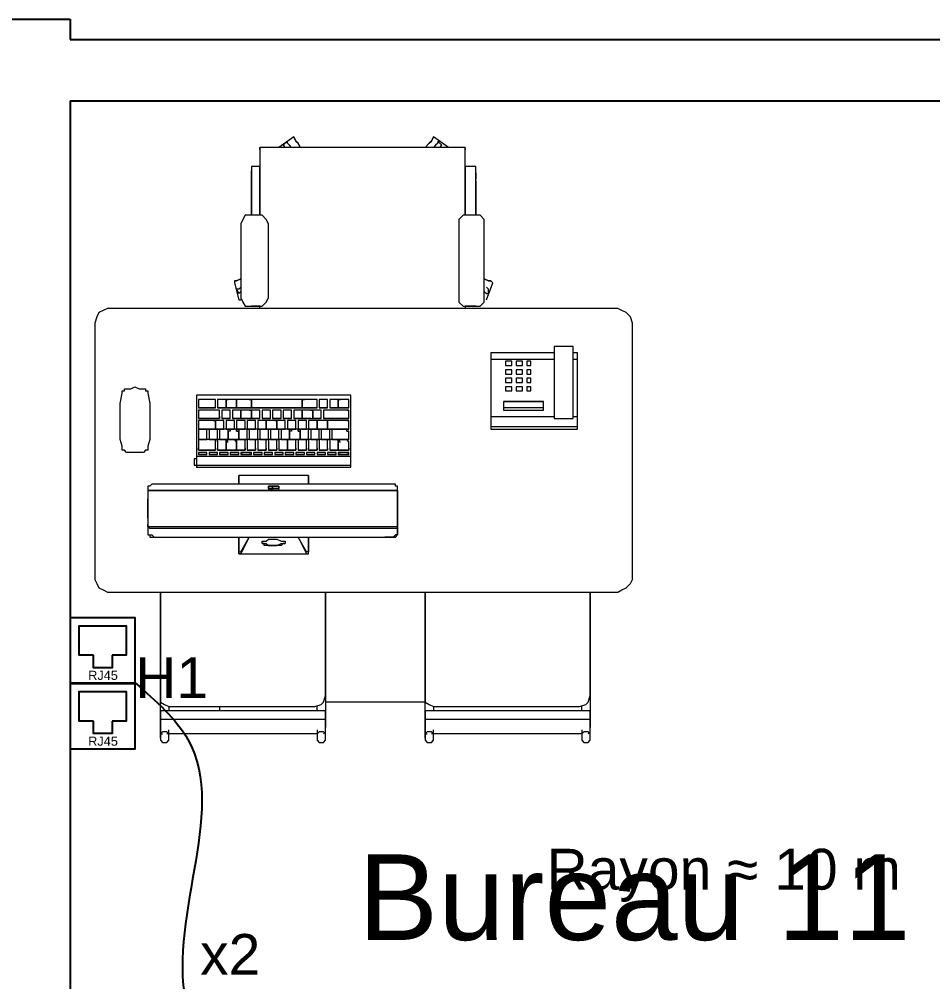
# Model space of a CAD drawing. Header units: metres. Extents: x 131 to 1703, y 190 to 2058.
# Drawn here: x 1494.38 to 1496.619, y 2002.184 to 2004.543 of the extents above; entities that cross this region are included whole.
import ezdxf

# ---------------------------------------------------------------- set-up
doc = ezdxf.new("R2010")
doc.units = ezdxf.units.M
for name, color, linetype in [('Cables RJ45', 7, 'Continuous'), ('Mobilier', 7, 'Continuous'), ('Murs', 7, 'Continuous'), ('Noms Locaux', 7, 'Continuous'), ("Point D'access Wi-FI", 7, 'Continuous'), ('Prise RJ45', 7, 'Continuous')]:
    doc.layers.add(name, color=color, linetype=linetype)
doc.styles.get("Standard").update_dxf_attribs({"font": 'arial.ttf'})

# ---------------------------------------------------------------- blocks, each defined once
blk = doc.blocks.new('Table avec ordinateur et telephone')
at = {"layer": 'Mobilier', "lineweight": 9}
for points in [[(1460.15231, 1998.02867), (1460.15064, 1998.02867), (1460.14897, 1998.02701), (1460.14897, 1998.02534), (1460.14897, 1998.02367), (1460.14897, 1998.02201), (1460.15064, 1998.02034), (1460.15231, 1998.02034), (1460.15397, 1998.02034), (1460.15564, 1998.02201), (1460.15564, 1998.02367), (1460.15564, 1998.02534), (1460.15564, 1998.02701), (1460.15397, 1998.02867)], [(1460.27563, 1998.02867), (1460.27397, 1998.02867), (1460.2723, 1998.02701), (1460.2723, 1998.02534), (1460.2723, 1998.02367), (1460.2723, 1998.02201), (1460.27397, 1998.02034), (1460.27563, 1998.02034), (1460.2773, 1998.02034), (1460.27897, 1998.02201), (1460.27897, 1998.02367), (1460.27897, 1998.02534), (1460.27897, 1998.02701), (1460.2773, 1998.02867)], [(1460.36063, 1998.02867), (1460.35896, 1998.02867), (1460.3573, 1998.02701), (1460.3573, 1998.02534), (1460.3573, 1998.02367), (1460.3573, 1998.02201), (1460.35896, 1998.02034), (1460.36063, 1998.02034), (1460.3623, 1998.02034), (1460.36396, 1998.02201), (1460.36396, 1998.02367), (1460.36396, 1998.02534), (1460.36396, 1998.02701), (1460.3623, 1998.02867)], [(1460.48396, 1998.02867), (1460.48229, 1998.02867), (1460.48063, 1998.02701), (1460.48063, 1998.02534), (1460.48063, 1998.02367), (1460.48063, 1998.02201), (1460.48229, 1998.02034), (1460.48396, 1998.02034), (1460.48562, 1998.02034), (1460.48729, 1998.02201), (1460.48729, 1998.02367), (1460.48729, 1998.02534), (1460.48729, 1998.02701), (1460.48562, 1998.02867)], [(1460.2723, 1998.01034), (1460.1573, 1998.01034), (1460.15231, 1998.01034), (1460.15064, 1998.01034), (1460.14897, 1998.01034), (1460.14897, 1998.00368), (1460.15064, 1998.00368), (1460.15231, 1998.00368), (1460.1573, 1998.00368), (1460.2723, 1998.00368), (1460.27563, 1998.00368), (1460.27897, 1998.00368), (1460.27897, 1998.01034), (1460.27563, 1998.01034)], [(1460.48063, 1998.01034), (1460.36563, 1998.01034), (1460.36063, 1998.01034), (1460.35896, 1998.01034), (1460.3573, 1998.01034), (1460.3573, 1998.00368), (1460.35896, 1998.00368), (1460.36063, 1998.00368), (1460.36563, 1998.00368), (1460.48063, 1998.00368), (1460.48396, 1998.00368), (1460.48729, 1998.00368), (1460.48729, 1998.01034), (1460.48396, 1998.01034)], [(1460.52396, 1997.91035), (1460.13064, 1997.91035), (1460.12731, 1997.91035), (1460.12397, 1997.90868), (1460.12064, 1997.90701), (1460.11731, 1997.90368), (1460.11564, 1997.90035), (1460.11564, 1997.89535), (1460.11564, 1997.70202), (1460.11564, 1997.69869), (1460.11731, 1997.69369), (1460.12064, 1997.69035), (1460.12397, 1997.68869), (1460.12731, 1997.68702), (1460.13064, 1997.68702), (1460.52396, 1997.68702), (1460.52896, 1997.68702), (1460.53229, 1997.68869), (1460.53562, 1997.69035), (1460.53729, 1997.69369), (1460.53896, 1997.69869), (1460.53896, 1997.70202), (1460.53896, 1997.89535), (1460.53896, 1997.90035), (1460.53729, 1997.90368), (1460.53562, 1997.90701), (1460.53229, 1997.90868), (1460.52896, 1997.91035)], [(1460.42396, 1997.88035), (1460.42563, 1997.88035), (1460.42563, 1997.87868), (1460.42563, 1997.87701), (1460.42563, 1997.87535), (1460.42563, 1997.87368), (1460.42563, 1997.87201), (1460.42563, 1997.86701), (1460.42563, 1997.87201), (1460.42563, 1997.87368), (1460.42563, 1997.87535), (1460.42563, 1997.87701), (1460.42563, 1997.87868), (1460.42396, 1997.87868), (1460.41729, 1997.86701)], [(1460.40729, 1997.87201), (1460.40729, 1997.87035), (1460.40563, 1997.87035), (1460.40396, 1997.87035), (1460.40229, 1997.86868), (1460.39896, 1997.86868), (1460.3973, 1997.86868), (1460.39563, 1997.86868), (1460.3923, 1997.87035), (1460.39063, 1997.87035), (1460.38896, 1997.87035), (1460.38896, 1997.87201), (1460.39063, 1997.87201), (1460.3923, 1997.87368), (1460.39563, 1997.87368), (1460.3973, 1997.87368), (1460.39896, 1997.87368), (1460.40229, 1997.87368), (1460.40396, 1997.87368), (1460.40563, 1997.87368), (1460.40563, 1997.87201)], [(1460.30063, 1997.85701), (1460.30063, 1997.83035), (1460.49729, 1997.83035), (1460.49729, 1997.85701), (1460.49729, 1997.85868), (1460.49562, 1997.85868), (1460.49396, 1997.85868), (1460.49229, 1997.85868), (1460.49062, 1997.85868), (1460.30563, 1997.85868), (1460.30397, 1997.85868), (1460.3023, 1997.85868), (1460.30063, 1997.85868)], [(1460.30063, 1997.82702), (1460.3023, 1997.82702), (1460.3023, 1997.82535), (1460.30397, 1997.82535), (1460.30563, 1997.82535), (1460.49062, 1997.82535), (1460.49229, 1997.82535), (1460.49396, 1997.82535), (1460.49562, 1997.82702), (1460.49729, 1997.82702), (1460.49729, 1997.83035), (1460.30063, 1997.83035)], [(1460.39896, 1997.82868), (1460.39896, 1997.83035), (1460.40063, 1997.83035), (1460.40063, 1997.82868)], [(1460.40063, 1997.83035), (1460.39896, 1997.83035), (1460.39896, 1997.82868), (1460.40063, 1997.82868)], [(1460.39396, 1997.82868), (1460.39563, 1997.82868), (1460.3973, 1997.82868), (1460.39896, 1997.82868), (1460.40063, 1997.82868), (1460.40229, 1997.82868), (1460.40229, 1997.82702), (1460.40063, 1997.82702), (1460.39896, 1997.82702), (1460.3973, 1997.82702), (1460.39563, 1997.82702), (1460.39396, 1997.82702)], [(1460.3973, 1997.82702), (1460.39896, 1997.82702), (1460.40063, 1997.82702), (1460.40229, 1997.82702), (1460.40229, 1997.82868), (1460.40063, 1997.82868), (1460.39896, 1997.82868), (1460.3973, 1997.82868), (1460.39563, 1997.82868), (1460.39396, 1997.82868), (1460.39396, 1997.82702), (1460.39563, 1997.82702)], [(1460.39896, 1997.82702), (1460.39896, 1997.82868)], [(1460.45896, 1997.75535), (1460.45896, 1997.80702), (1460.45896, 1997.80868), (1460.45896, 1997.81035), (1460.45896, 1997.81202), (1460.3373, 1997.81202), (1460.3373, 1997.81035), (1460.3373, 1997.80868), (1460.3373, 1997.80702), (1460.3373, 1997.75535)], [(1460.33896, 1997.80035), (1460.34063, 1997.80035), (1460.34563, 1997.80035), (1460.3473, 1997.80035), (1460.3473, 1997.80202), (1460.34563, 1997.80202), (1460.34063, 1997.80202), (1460.33896, 1997.80202)], [(1460.34896, 1997.80035), (1460.35563, 1997.80035), (1460.35563, 1997.80202), (1460.35396, 1997.80202), (1460.34896, 1997.80202)], [(1460.3573, 1997.80035), (1460.36396, 1997.80035), (1460.36396, 1997.80202), (1460.3573, 1997.80202)], [(1460.36563, 1997.80035), (1460.3723, 1997.80035), (1460.3723, 1997.80202), (1460.36563, 1997.80202)], [(1460.37396, 1997.80035), (1460.38063, 1997.80035), (1460.38063, 1997.80202), (1460.37396, 1997.80202)], [(1460.3823, 1997.80035), (1460.38896, 1997.80035), (1460.38896, 1997.80202), (1460.3823, 1997.80202)], [(1460.39063, 1997.80035), (1460.3973, 1997.80035), (1460.3973, 1997.80202), (1460.39063, 1997.80202)], [(1460.39896, 1997.80035), (1460.40563, 1997.80035), (1460.40563, 1997.80202), (1460.39896, 1997.80202)], [(1460.40729, 1997.80035), (1460.41396, 1997.80035), (1460.41396, 1997.80202), (1460.40729, 1997.80202)], [(1460.41563, 1997.80035), (1460.41729, 1997.80035), (1460.42229, 1997.80035), (1460.42396, 1997.80035), (1460.42396, 1997.80202), (1460.42229, 1997.80202), (1460.41729, 1997.80202), (1460.41563, 1997.80202)], [(1460.42563, 1997.80035), (1460.43229, 1997.80035), (1460.43229, 1997.80202), (1460.43063, 1997.80202), (1460.42563, 1997.80202)], [(1460.43396, 1997.80035), (1460.44063, 1997.80035), (1460.44063, 1997.80202), (1460.43396, 1997.80202)], [(1460.44229, 1997.80035), (1460.44896, 1997.80035), (1460.44896, 1997.80202), (1460.44229, 1997.80202)], [(1460.45063, 1997.80035), (1460.45729, 1997.80035), (1460.45729, 1997.80202), (1460.45063, 1997.80202)], [(1460.50229, 1997.80035), (1460.50396, 1997.80035), (1460.50562, 1997.80035), (1460.50729, 1997.80035), (1460.50896, 1997.80035), (1460.51062, 1997.80035), (1460.51229, 1997.80035), (1460.51396, 1997.80035), (1460.51562, 1997.79868), (1460.51729, 1997.79868), (1460.51729, 1997.79702), (1460.51729, 1997.79535), (1460.51896, 1997.79035), (1460.51896, 1997.78535), (1460.51896, 1997.77868), (1460.51896, 1997.77035), (1460.51896, 1997.76202), (1460.51729, 1997.75369), (1460.51729, 1997.75202), (1460.51562, 1997.75202), (1460.51562, 1997.75035), (1460.51396, 1997.75035), (1460.51062, 1997.75035), (1460.50729, 1997.74869), (1460.50396, 1997.75035), (1460.50062, 1997.75035), (1460.49896, 1997.75035), (1460.49896, 1997.75202), (1460.49729, 1997.75202), (1460.49729, 1997.75369), (1460.49562, 1997.76202), (1460.49562, 1997.77035), (1460.49562, 1997.77868), (1460.49562, 1997.78535), (1460.49562, 1997.79035), (1460.49729, 1997.79535), (1460.49729, 1997.79702), (1460.49729, 1997.79868), (1460.49896, 1997.79868), (1460.50062, 1997.80035)], [(1460.33896, 1997.79202), (1460.34063, 1997.79035), (1460.34563, 1997.79035), (1460.3473, 1997.79202), (1460.3473, 1997.79702), (1460.3473, 1997.79868), (1460.34563, 1997.79868), (1460.34063, 1997.79868), (1460.33896, 1997.79868), (1460.33896, 1997.79702)], [(1460.3473, 1997.79202), (1460.3473, 1997.79035), (1460.35396, 1997.79035), (1460.35396, 1997.79202), (1460.35396, 1997.79702), (1460.35396, 1997.79868), (1460.3473, 1997.79868), (1460.3473, 1997.79702)], [(1460.35563, 1997.79202), (1460.35563, 1997.79035), (1460.3623, 1997.79035), (1460.3623, 1997.79202), (1460.3623, 1997.79702), (1460.3623, 1997.79868), (1460.35563, 1997.79868), (1460.35563, 1997.79702)], [(1460.36396, 1997.79202), (1460.36396, 1997.79035), (1460.37063, 1997.79035), (1460.37063, 1997.79202), (1460.37063, 1997.79702), (1460.37063, 1997.79868), (1460.36396, 1997.79868), (1460.36396, 1997.79702)], [(1460.3723, 1997.79202), (1460.3723, 1997.79035), (1460.37896, 1997.79035), (1460.37896, 1997.79202), (1460.37896, 1997.79702), (1460.37896, 1997.79868), (1460.3723, 1997.79868), (1460.3723, 1997.79702)], [(1460.38063, 1997.79202), (1460.38063, 1997.79035), (1460.38563, 1997.79035), (1460.3873, 1997.79035), (1460.3873, 1997.79202), (1460.3873, 1997.79702), (1460.3873, 1997.79868), (1460.38563, 1997.79868), (1460.38063, 1997.79868), (1460.38063, 1997.79702)], [(1460.3873, 1997.79202), (1460.3873, 1997.79035), (1460.38896, 1997.79035), (1460.39396, 1997.79035), (1460.39396, 1997.79202), (1460.39396, 1997.79702), (1460.39396, 1997.79868), (1460.38896, 1997.79868), (1460.3873, 1997.79868), (1460.3873, 1997.79702)], [(1460.39563, 1997.79202), (1460.39563, 1997.79035), (1460.40229, 1997.79035), (1460.40229, 1997.79202), (1460.40229, 1997.79702), (1460.40229, 1997.79868), (1460.39563, 1997.79868), (1460.39563, 1997.79702)], [(1460.40396, 1997.79202), (1460.40396, 1997.79035), (1460.41063, 1997.79035), (1460.41063, 1997.79202), (1460.41063, 1997.79702), (1460.41063, 1997.79868), (1460.40396, 1997.79868), (1460.40396, 1997.79702)], [(1460.41229, 1997.79202), (1460.41229, 1997.79035), (1460.41896, 1997.79035), (1460.41896, 1997.79202), (1460.41896, 1997.79702), (1460.41896, 1997.79868), (1460.41229, 1997.79868), (1460.41229, 1997.79702)], [(1460.42063, 1997.79202), (1460.42063, 1997.79035), (1460.42729, 1997.79035), (1460.42729, 1997.79202), (1460.42729, 1997.79702), (1460.42729, 1997.79868), (1460.42063, 1997.79868), (1460.42063, 1997.79702)], [(1460.42729, 1997.79202), (1460.42896, 1997.79035), (1460.43396, 1997.79035), (1460.43563, 1997.79202), (1460.43563, 1997.79702), (1460.43563, 1997.79868), (1460.43396, 1997.79868), (1460.42896, 1997.79868), (1460.42729, 1997.79868), (1460.42729, 1997.79702)], [(1460.43563, 1997.79202), (1460.43563, 1997.79035), (1460.44229, 1997.79035), (1460.44229, 1997.79202), (1460.44229, 1997.79702), (1460.44229, 1997.79868), (1460.43563, 1997.79868), (1460.43563, 1997.79702)], [(1460.44396, 1997.79202), (1460.44396, 1997.79035), (1460.45729, 1997.79035), (1460.45729, 1997.79202), (1460.45729, 1997.79702), (1460.45729, 1997.79868), (1460.44396, 1997.79868), (1460.44396, 1997.79702)], [(1460.3523, 1997.78368), (1460.3523, 1997.78868), (1460.3523, 1997.79035), (1460.34063, 1997.79035), (1460.33896, 1997.79035), (1460.33896, 1997.78868), (1460.33896, 1997.78368), (1460.34063, 1997.78368), (1460.34063, 1997.78202), (1460.3523, 1997.78202)], [(1460.36063, 1997.78368), (1460.36063, 1997.78868), (1460.36063, 1997.79035), (1460.35396, 1997.79035), (1460.35396, 1997.78868), (1460.35396, 1997.78368), (1460.35396, 1997.78202), (1460.36063, 1997.78202)], [(1460.36896, 1997.78368), (1460.36896, 1997.78868), (1460.36896, 1997.79035), (1460.3623, 1997.79035), (1460.3623, 1997.78868), (1460.3623, 1997.78368), (1460.3623, 1997.78202), (1460.36896, 1997.78202)], [(1460.3773, 1997.78368), (1460.3773, 1997.78868), (1460.3773, 1997.79035), (1460.37063, 1997.79035), (1460.37063, 1997.78868), (1460.37063, 1997.78368), (1460.37063, 1997.78202), (1460.3773, 1997.78202)], [(1460.38563, 1997.78368), (1460.38563, 1997.78868), (1460.38563, 1997.79035), (1460.38396, 1997.79035), (1460.37896, 1997.79035), (1460.3773, 1997.79035), (1460.3773, 1997.78868), (1460.3773, 1997.78368), (1460.37896, 1997.78368), (1460.37896, 1997.78202), (1460.38396, 1997.78202), (1460.38396, 1997.78368)], [(1460.3923, 1997.78368), (1460.3923, 1997.78868), (1460.3923, 1997.79035), (1460.3873, 1997.79035), (1460.38563, 1997.79035), (1460.38563, 1997.78868), (1460.38563, 1997.78368), (1460.38563, 1997.78202), (1460.3923, 1997.78202)], [(1460.40063, 1997.78368), (1460.40063, 1997.78868), (1460.40063, 1997.79035), (1460.39396, 1997.79035), (1460.39396, 1997.78868), (1460.39396, 1997.78368), (1460.39396, 1997.78202), (1460.40063, 1997.78202)], [(1460.40896, 1997.78368), (1460.40896, 1997.78868), (1460.40896, 1997.79035), (1460.40229, 1997.79035), (1460.40229, 1997.78868), (1460.40229, 1997.78368), (1460.40229, 1997.78202), (1460.40896, 1997.78202)], [(1460.41729, 1997.78368), (1460.41729, 1997.78868), (1460.41729, 1997.79035), (1460.41063, 1997.79035), (1460.41063, 1997.78868), (1460.41063, 1997.78368), (1460.41063, 1997.78202), (1460.41729, 1997.78202)], [(1460.42563, 1997.78368), (1460.42563, 1997.78868), (1460.42563, 1997.79035), (1460.41896, 1997.79035), (1460.41896, 1997.78868), (1460.41896, 1997.78368), (1460.41896, 1997.78202), (1460.42563, 1997.78202)], [(1460.43396, 1997.78368), (1460.43396, 1997.78868), (1460.43396, 1997.79035), (1460.43229, 1997.79035), (1460.42729, 1997.79035), (1460.42563, 1997.79035), (1460.42563, 1997.78868), (1460.42563, 1997.78368), (1460.42729, 1997.78368), (1460.42729, 1997.78202), (1460.43229, 1997.78202), (1460.43229, 1997.78368)], [(1460.44063, 1997.78368), (1460.44063, 1997.78868), (1460.44063, 1997.79035), (1460.43396, 1997.79035), (1460.43396, 1997.78868), (1460.43396, 1997.78368), (1460.43396, 1997.78202), (1460.44063, 1997.78202)], [(1460.44896, 1997.78368), (1460.44896, 1997.78868), (1460.44896, 1997.79035), (1460.44229, 1997.79035), (1460.44229, 1997.78868), (1460.44229, 1997.78368), (1460.44229, 1997.78202), (1460.44896, 1997.78202)], [(1460.45729, 1997.78368), (1460.45729, 1997.78868), (1460.45729, 1997.79035), (1460.45063, 1997.79035), (1460.45063, 1997.78868), (1460.45063, 1997.78368), (1460.45063, 1997.78202), (1460.45729, 1997.78202)], [(1460.1773, 1997.72202), (1460.2273, 1997.72202), (1460.2273, 1997.78202), (1460.15897, 1997.78202), (1460.15897, 1997.72202), (1460.1623, 1997.72202), (1460.1623, 1997.71702), (1460.1773, 1997.71702)], [(1460.35563, 1997.77535), (1460.35563, 1997.78202), (1460.34063, 1997.78202), (1460.33896, 1997.78202), (1460.33896, 1997.77535), (1460.34063, 1997.77535)], [(1460.36396, 1997.77535), (1460.36396, 1997.78202), (1460.3623, 1997.78202), (1460.3573, 1997.78202), (1460.35563, 1997.78202), (1460.35563, 1997.78035), (1460.35563, 1997.77535), (1460.3573, 1997.77535), (1460.3623, 1997.77535)], [(1460.37063, 1997.77535), (1460.37063, 1997.78202), (1460.36396, 1997.78202), (1460.36396, 1997.78035), (1460.36396, 1997.77535)], [(1460.37896, 1997.77535), (1460.37896, 1997.78202), (1460.3723, 1997.78202), (1460.3723, 1997.78035), (1460.3723, 1997.77535)], [(1460.3873, 1997.77535), (1460.3873, 1997.78202), (1460.38063, 1997.78202), (1460.38063, 1997.78035), (1460.38063, 1997.77535)], [(1460.39563, 1997.77535), (1460.39563, 1997.78202), (1460.38896, 1997.78202), (1460.38896, 1997.78035), (1460.38896, 1997.77535)], [(1460.40396, 1997.77535), (1460.40396, 1997.78202), (1460.40229, 1997.78202), (1460.3973, 1997.78202), (1460.39563, 1997.78202), (1460.39563, 1997.78035), (1460.39563, 1997.77535), (1460.3973, 1997.77535), (1460.40229, 1997.77535)], [(1460.41063, 1997.77535), (1460.41063, 1997.78202), (1460.40563, 1997.78202), (1460.40396, 1997.78202), (1460.40396, 1997.78035), (1460.40396, 1997.77535)], [(1460.41896, 1997.77535), (1460.41896, 1997.78202), (1460.41229, 1997.78202), (1460.41229, 1997.78035), (1460.41229, 1997.77535)], [(1460.42729, 1997.77535), (1460.42729, 1997.78202), (1460.42063, 1997.78202), (1460.42063, 1997.78035), (1460.42063, 1997.77535)], [(1460.43563, 1997.77535), (1460.43563, 1997.78202), (1460.42896, 1997.78202), (1460.42896, 1997.78035), (1460.42896, 1997.77535)], [(1460.44396, 1997.77535), (1460.44396, 1997.78202), (1460.43729, 1997.78202), (1460.43729, 1997.78035), (1460.43729, 1997.77535)], [(1460.45729, 1997.77535), (1460.45729, 1997.78202), (1460.44563, 1997.78202), (1460.44396, 1997.78202), (1460.44396, 1997.78035), (1460.44396, 1997.77535), (1460.44563, 1997.77535)], [(1460.35896, 1997.76702), (1460.35896, 1997.77368), (1460.34063, 1997.77368), (1460.33896, 1997.77368), (1460.33896, 1997.76702), (1460.34063, 1997.76702)], [(1460.3673, 1997.76702), (1460.3673, 1997.77368), (1460.36063, 1997.77368), (1460.36063, 1997.77202), (1460.36063, 1997.76702)], [(1460.37563, 1997.76702), (1460.37563, 1997.77368), (1460.37396, 1997.77368), (1460.36896, 1997.77368), (1460.3673, 1997.77368), (1460.3673, 1997.77202), (1460.3673, 1997.76702), (1460.36896, 1997.76702), (1460.37396, 1997.76702)], [(1460.3823, 1997.76702), (1460.3823, 1997.77368), (1460.3773, 1997.77368), (1460.37563, 1997.77368), (1460.37563, 1997.77202), (1460.37563, 1997.76702)], [(1460.39063, 1997.76702), (1460.39063, 1997.77368), (1460.38396, 1997.77368), (1460.38396, 1997.77202), (1460.38396, 1997.76702)], [(1460.39896, 1997.76702), (1460.39896, 1997.77368), (1460.3923, 1997.77368), (1460.3923, 1997.77202), (1460.3923, 1997.76702)], [(1460.40729, 1997.76702), (1460.40729, 1997.77368), (1460.40063, 1997.77368), (1460.40063, 1997.77202), (1460.40063, 1997.76702)], [(1460.41563, 1997.76702), (1460.41563, 1997.77368), (1460.40896, 1997.77368), (1460.40896, 1997.77202), (1460.40896, 1997.76702)], [(1460.42396, 1997.76702), (1460.42396, 1997.77368), (1460.42229, 1997.77368), (1460.41729, 1997.77368), (1460.41563, 1997.77368), (1460.41563, 1997.77202), (1460.41563, 1997.76702), (1460.41729, 1997.76702), (1460.42229, 1997.76702)], [(1460.43063, 1997.76702), (1460.43063, 1997.77368), (1460.42396, 1997.77368), (1460.42396, 1997.77202), (1460.42396, 1997.76702)], [(1460.43896, 1997.76702), (1460.43896, 1997.77368), (1460.43229, 1997.77368), (1460.43229, 1997.77202), (1460.43229, 1997.76702)], [(1460.45729, 1997.76702), (1460.45729, 1997.77368), (1460.44063, 1997.77368), (1460.44063, 1997.77202), (1460.44063, 1997.76702)], [(1460.2173, 1997.76702), (1460.18564, 1997.76702), (1460.18564, 1997.76035), (1460.2173, 1997.76035)], [(1460.33896, 1997.75869), (1460.34063, 1997.75869), (1460.34563, 1997.75869), (1460.3473, 1997.75869), (1460.3473, 1997.76369), (1460.3473, 1997.76535), (1460.34563, 1997.76535), (1460.34063, 1997.76535), (1460.33896, 1997.76535), (1460.33896, 1997.76369)], [(1460.3473, 1997.75869), (1460.35396, 1997.75869), (1460.35396, 1997.76369), (1460.35396, 1997.76535), (1460.3473, 1997.76535), (1460.3473, 1997.76369)], [(1460.35563, 1997.75869), (1460.3623, 1997.75869), (1460.3623, 1997.76369), (1460.3623, 1997.76535), (1460.35563, 1997.76535), (1460.35563, 1997.76369)], [(1460.36396, 1997.75869), (1460.37396, 1997.75869), (1460.37563, 1997.75869), (1460.37563, 1997.76369), (1460.37563, 1997.76535), (1460.37396, 1997.76535), (1460.36396, 1997.76535), (1460.36396, 1997.76369)], [(1460.37563, 1997.75869), (1460.41563, 1997.75869), (1460.41563, 1997.76369), (1460.41563, 1997.76535), (1460.37563, 1997.76535), (1460.37563, 1997.76369)], [(1460.41563, 1997.75869), (1460.41729, 1997.75869), (1460.42729, 1997.75869), (1460.42729, 1997.76369), (1460.42729, 1997.76535), (1460.41729, 1997.76535), (1460.41563, 1997.76535), (1460.41563, 1997.76369)], [(1460.42729, 1997.75869), (1460.42896, 1997.75869), (1460.43396, 1997.75869), (1460.43563, 1997.75869), (1460.43563, 1997.76369), (1460.43563, 1997.76535), (1460.43396, 1997.76535), (1460.42896, 1997.76535), (1460.42729, 1997.76535), (1460.42729, 1997.76369)], [(1460.43563, 1997.75869), (1460.44229, 1997.75869), (1460.44229, 1997.76369), (1460.44229, 1997.76535), (1460.43563, 1997.76535), (1460.43563, 1997.76369)], [(1460.44396, 1997.75869), (1460.45729, 1997.75869), (1460.45729, 1997.76369), (1460.45729, 1997.76535), (1460.44396, 1997.76535), (1460.44396, 1997.76369)], [(1460.19897, 1997.75202), (1460.19564, 1997.75202), (1460.19564, 1997.74869), (1460.19897, 1997.74869)], [(1460.2073, 1997.75202), (1460.2023, 1997.75202), (1460.2023, 1997.74869), (1460.2073, 1997.74869)], [(1460.21564, 1997.75202), (1460.21064, 1997.75202), (1460.21064, 1997.74869), (1460.21564, 1997.74869)], [(1460.19897, 1997.74535), (1460.19564, 1997.74535), (1460.19564, 1997.74202), (1460.19897, 1997.74202)], [(1460.19897, 1997.73869), (1460.19564, 1997.73869), (1460.19564, 1997.73535), (1460.19897, 1997.73535)], [(1460.2073, 1997.74535), (1460.2023, 1997.74535), (1460.2023, 1997.74202), (1460.2073, 1997.74202)], [(1460.2073, 1997.73869), (1460.2023, 1997.73869), (1460.2023, 1997.73535), (1460.2073, 1997.73535)], [(1460.21564, 1997.74535), (1460.21064, 1997.74535), (1460.21064, 1997.74202), (1460.21564, 1997.74202)], [(1460.21564, 1997.73869), (1460.21064, 1997.73869), (1460.21064, 1997.73535), (1460.21564, 1997.73535)], [(1460.19897, 1997.73202), (1460.19564, 1997.73202), (1460.19564, 1997.72869), (1460.19897, 1997.72869)], [(1460.2073, 1997.73202), (1460.2023, 1997.73202), (1460.2023, 1997.72869), (1460.2073, 1997.72869)], [(1460.21564, 1997.73202), (1460.21064, 1997.73202), (1460.21064, 1997.72869), (1460.21564, 1997.72869)], [(1460.24563, 1997.61369), (1460.24897, 1997.61369), (1460.2523, 1997.61702), (1460.2523, 1997.62036), (1460.2523, 1997.67869), (1460.2523, 1997.68202), (1460.24897, 1997.68536), (1460.24563, 1997.68536), (1460.23897, 1997.68536), (1460.23564, 1997.68536), (1460.2323, 1997.68202), (1460.2323, 1997.67869), (1460.2323, 1997.62036), (1460.2323, 1997.61702), (1460.23564, 1997.61369), (1460.23897, 1997.61369)], [(1460.41563, 1997.61369), (1460.42063, 1997.61369), (1460.42229, 1997.61702), (1460.42396, 1997.62036), (1460.42396, 1997.67869), (1460.42229, 1997.68202), (1460.42063, 1997.68536), (1460.41563, 1997.68536), (1460.41063, 1997.68536), (1460.40729, 1997.68536), (1460.40396, 1997.68202), (1460.40229, 1997.67869), (1460.40229, 1997.62036), (1460.40396, 1997.61702), (1460.40729, 1997.61369), (1460.41063, 1997.61369)], [(1460.27897, 1997.56036), (1460.27563, 1997.55703), (1460.27397, 1997.55536), (1460.2723, 1997.55203), (1460.27397, 1997.55536), (1460.27563, 1997.55703)], [(1460.3773, 1997.56036), (1460.37896, 1997.55703), (1460.38063, 1997.55536), (1460.3823, 1997.55203), (1460.38063, 1997.55536), (1460.37896, 1997.55703)]]:
    blk.add_lwpolyline(points, close=True, dxfattribs=at)
for points in [[(1460.27897, 1998.02534), (1460.27897, 1998.01534), (1460.27897, 1998.01368), (1460.27897, 1998.00868), (1460.27897, 1998.00034), (1460.27897, 1997.91035), (1460.27897, 1997.99201), (1460.27897, 1997.99701), (1460.27563, 1997.99868), (1460.2723, 1998.00034), (1460.1573, 1998.00034), (1460.15231, 1997.99868), (1460.15064, 1997.99701), (1460.14897, 1997.99201), (1460.14897, 1997.91035), (1460.14897, 1998.00034), (1460.14897, 1998.00701), (1460.14897, 1998.01368), (1460.14897, 1998.01534)], [(1460.14897, 1998.02534), (1460.14897, 1998.01534), (1460.14897, 1998.01701)], [(1460.15064, 1998.02201), (1460.14897, 1998.02034), (1460.14897, 1998.01034)], [(1460.15564, 1998.01867), (1460.15564, 1998.02534)], [(1460.15564, 1998.02201), (1460.1573, 1998.02201), (1460.2723, 1998.02201), (1460.27397, 1998.02201)], [(1460.2723, 1998.02534), (1460.2723, 1998.01867)], [(1460.27897, 1998.01034), (1460.27897, 1998.02034), (1460.27897, 1998.02201), (1460.2773, 1998.02201)], [(1460.48729, 1998.02534), (1460.48729, 1998.01534), (1460.48729, 1998.01368), (1460.48729, 1998.00868), (1460.48729, 1998.00034), (1460.48729, 1997.91035), (1460.48729, 1997.99201), (1460.48729, 1997.99701), (1460.48396, 1997.99868), (1460.48063, 1998.00034), (1460.36563, 1998.00034), (1460.36063, 1997.99868), (1460.35896, 1997.99701), (1460.3573, 1997.99201), (1460.3573, 1997.91035), (1460.3573, 1998.00034), (1460.3573, 1998.00701), (1460.3573, 1998.01368), (1460.3573, 1998.01534)], [(1460.3573, 1998.02534), (1460.3573, 1998.01534), (1460.3573, 1998.01701)], [(1460.35896, 1998.02201), (1460.3573, 1998.02034), (1460.3573, 1998.01034)], [(1460.36396, 1998.01867), (1460.36396, 1998.02534)], [(1460.36396, 1998.02201), (1460.36563, 1998.02201), (1460.48063, 1998.02201), (1460.48229, 1998.02201)], [(1460.48063, 1998.02534), (1460.48063, 1998.01867)], [(1460.48729, 1998.01034), (1460.48729, 1998.02034), (1460.48729, 1998.02201), (1460.48562, 1998.02201)], [(1460.27897, 1998.01534), (1460.27897, 1998.01534)], [(1460.48729, 1998.01534), (1460.48729, 1998.01534)], [(1460.15564, 1998.00368), (1460.15564, 1998.00034)], [(1460.2723, 1998.00034), (1460.2723, 1998.00368)], [(1460.36396, 1998.00368), (1460.36396, 1998.00034)], [(1460.48063, 1998.00034), (1460.48063, 1998.00368)], [(1460.42563, 1997.88035), (1460.3723, 1997.88035), (1460.37063, 1997.88035), (1460.37063, 1997.87868), (1460.37063, 1997.87701), (1460.37063, 1997.87535), (1460.37063, 1997.87368), (1460.37063, 1997.87201), (1460.37063, 1997.86701), (1460.37063, 1997.87201), (1460.37063, 1997.87368), (1460.37063, 1997.87535), (1460.37063, 1997.87701), (1460.37063, 1997.87868), (1460.3723, 1997.87868), (1460.37896, 1997.86701), (1460.3723, 1997.88035)], [(1460.40729, 1997.87201), (1460.40563, 1997.87201), (1460.40396, 1997.87201), (1460.40229, 1997.87368), (1460.39896, 1997.87368), (1460.3973, 1997.87368), (1460.39563, 1997.87368), (1460.3923, 1997.87201), (1460.39063, 1997.87201), (1460.38896, 1997.87201)], [(1460.30063, 1997.83535), (1460.30063, 1997.86535), (1460.3023, 1997.86535), (1460.30397, 1997.86701), (1460.30563, 1997.86701), (1460.30397, 1997.86701), (1460.3023, 1997.86535), (1460.30063, 1997.86535), (1460.30063, 1997.85868), (1460.30063, 1997.86035), (1460.3023, 1997.86035), (1460.30397, 1997.86035), (1460.30563, 1997.86035), (1460.49062, 1997.86035), (1460.49229, 1997.86035), (1460.49396, 1997.86035), (1460.49562, 1997.86035), (1460.49729, 1997.85868), (1460.49729, 1997.85701)], [(1460.49729, 1997.83535), (1460.49729, 1997.86535), (1460.49562, 1997.86535), (1460.49396, 1997.86535), (1460.49229, 1997.86701), (1460.49062, 1997.86701), (1460.30563, 1997.86701), (1460.30397, 1997.86701), (1460.3023, 1997.86701), (1460.30063, 1997.86535)], [(1460.30063, 1997.85868), (1460.30063, 1997.86035), (1460.3023, 1997.86035), (1460.30397, 1997.86035), (1460.30563, 1997.86035), (1460.49062, 1997.86035), (1460.49229, 1997.86035), (1460.49396, 1997.86035), (1460.49562, 1997.86035), (1460.49729, 1997.85868)], [(1460.3023, 1997.86701), (1460.30897, 1997.86701), (1460.31063, 1997.86701)], [(1460.49729, 1997.83035), (1460.49729, 1997.83202), (1460.49729, 1997.85868), (1460.49729, 1997.86535), (1460.49562, 1997.86535), (1460.49396, 1997.86535), (1460.49229, 1997.86701), (1460.49062, 1997.86701), (1460.30563, 1997.86701)], [(1460.49562, 1997.86701), (1460.48729, 1997.86701), (1460.30897, 1997.86701)], [(1460.49729, 1997.86535), (1460.49562, 1997.86535), (1460.49562, 1997.86701), (1460.49396, 1997.86701), (1460.49229, 1997.86701), (1460.49062, 1997.86701)], [(1460.30063, 1997.83035), (1460.30063, 1997.83202), (1460.30063, 1997.85868), (1460.30063, 1997.85701)], [(1460.49729, 1997.85202), (1460.49729, 1997.83868), (1460.49729, 1997.83702)], [(1460.39396, 1997.83035), (1460.39396, 1997.82868), (1460.39563, 1997.82868), (1460.3973, 1997.82868), (1460.39896, 1997.82868), (1460.40063, 1997.82868), (1460.39896, 1997.82868), (1460.3973, 1997.82868), (1460.39563, 1997.82868), (1460.39396, 1997.82868)], [(1460.40229, 1997.82868), (1460.40229, 1997.83035)], [(1460.37063, 1997.81868), (1460.37063, 1997.82535), (1460.37063, 1997.81868), (1460.42563, 1997.81868), (1460.42563, 1997.82535), (1460.42563, 1997.81868)], [(1460.37063, 1997.81868), (1460.37063, 1997.81868)], [(1460.42563, 1997.81868), (1460.42563, 1997.81868)], [(1460.45896, 1997.80535), (1460.46063, 1997.80535), (1460.46063, 1997.80702), (1460.46063, 1997.80868), (1460.46063, 1997.81035), (1460.3373, 1997.81035), (1460.3373, 1997.80868), (1460.3373, 1997.80702), (1460.3373, 1997.80535)], [(1460.3373, 1997.80368), (1460.45896, 1997.80368)], [(1460.33896, 1997.80202), (1460.34063, 1997.80202), (1460.34563, 1997.80202), (1460.3473, 1997.80202)], [(1460.34063, 1997.80035), (1460.33896, 1997.80035)], [(1460.34563, 1997.80202), (1460.34563, 1997.80202)], [(1460.3473, 1997.80035), (1460.34563, 1997.80035)], [(1460.3473, 1997.80202), (1460.3473, 1997.80202)], [(1460.34896, 1997.80202), (1460.35396, 1997.80202), (1460.35563, 1997.80202)], [(1460.34896, 1997.80035), (1460.34896, 1997.80035)], [(1460.35396, 1997.80202), (1460.35396, 1997.80202)], [(1460.35563, 1997.80202), (1460.35563, 1997.80202)], [(1460.35563, 1997.80035), (1460.35563, 1997.80035)], [(1460.3573, 1997.80202), (1460.36396, 1997.80202)], [(1460.3573, 1997.80035), (1460.3573, 1997.80035)], [(1460.36396, 1997.80202), (1460.36396, 1997.80202)], [(1460.36396, 1997.80035), (1460.36396, 1997.80035)], [(1460.36563, 1997.80202), (1460.3723, 1997.80202)], [(1460.36563, 1997.80035), (1460.36563, 1997.80035)], [(1460.3723, 1997.80202), (1460.3723, 1997.80202)], [(1460.3723, 1997.80035), (1460.3723, 1997.80035)], [(1460.37396, 1997.80202), (1460.38063, 1997.80202)], [(1460.37396, 1997.80035), (1460.37396, 1997.80035)], [(1460.38063, 1997.80202), (1460.38063, 1997.80202)], [(1460.38063, 1997.80035), (1460.38063, 1997.80035)], [(1460.3823, 1997.80202), (1460.38896, 1997.80202)], [(1460.3823, 1997.80035), (1460.3823, 1997.80035)], [(1460.38896, 1997.80202), (1460.38896, 1997.80202)], [(1460.38896, 1997.80035), (1460.38896, 1997.80035)], [(1460.39063, 1997.80202), (1460.3973, 1997.80202)], [(1460.39063, 1997.80035), (1460.39063, 1997.80035)], [(1460.3973, 1997.80202), (1460.3973, 1997.80202)], [(1460.3973, 1997.80035), (1460.3973, 1997.80035)], [(1460.39896, 1997.80202), (1460.40563, 1997.80202)], [(1460.39896, 1997.80035), (1460.39896, 1997.80035)], [(1460.40563, 1997.80202), (1460.40563, 1997.80202)], [(1460.40563, 1997.80035), (1460.40563, 1997.80035)], [(1460.40729, 1997.80202), (1460.41396, 1997.80202)], [(1460.40729, 1997.80035), (1460.40729, 1997.80035)], [(1460.41396, 1997.80202), (1460.41396, 1997.80202)], [(1460.41396, 1997.80035), (1460.41396, 1997.80035)], [(1460.41563, 1997.80202), (1460.41729, 1997.80202), (1460.42229, 1997.80202), (1460.42396, 1997.80202)], [(1460.41729, 1997.80035), (1460.41563, 1997.80035)], [(1460.42229, 1997.80202), (1460.42229, 1997.80202)], [(1460.42396, 1997.80035), (1460.42229, 1997.80035)], [(1460.42396, 1997.80202), (1460.42396, 1997.80202)], [(1460.42563, 1997.80202), (1460.43063, 1997.80202), (1460.43229, 1997.80202)], [(1460.42563, 1997.80035), (1460.42563, 1997.80035)], [(1460.43063, 1997.80202), (1460.43063, 1997.80202)], [(1460.43229, 1997.80202), (1460.43229, 1997.80202)], [(1460.43229, 1997.80035), (1460.43229, 1997.80035)], [(1460.43396, 1997.80202), (1460.44063, 1997.80202)], [(1460.43396, 1997.80035), (1460.43396, 1997.80035)], [(1460.44063, 1997.80202), (1460.44063, 1997.80202)], [(1460.44063, 1997.80035), (1460.44063, 1997.80035)], [(1460.44229, 1997.80202), (1460.44896, 1997.80202)], [(1460.44229, 1997.80035), (1460.44229, 1997.80035)], [(1460.44896, 1997.80202), (1460.44896, 1997.80202)], [(1460.44896, 1997.80035), (1460.44896, 1997.80035)], [(1460.45063, 1997.80202), (1460.45729, 1997.80202)], [(1460.45063, 1997.80035), (1460.45063, 1997.80035)], [(1460.45729, 1997.80202), (1460.45729, 1997.80202)], [(1460.45729, 1997.80035), (1460.45729, 1997.80035)], [(1460.33896, 1997.79702), (1460.33896, 1997.79868), (1460.34063, 1997.79868), (1460.34563, 1997.79868), (1460.3473, 1997.79868)], [(1460.34563, 1997.79868), (1460.34563, 1997.79868)], [(1460.3473, 1997.79202), (1460.34563, 1997.79202)], [(1460.3473, 1997.79702), (1460.3473, 1997.79868), (1460.35396, 1997.79868)], [(1460.35396, 1997.79868), (1460.35396, 1997.79868)], [(1460.35396, 1997.79202), (1460.35396, 1997.79202)], [(1460.35563, 1997.79702), (1460.35563, 1997.79868), (1460.3623, 1997.79868)], [(1460.3623, 1997.79868), (1460.3623, 1997.79868)], [(1460.3623, 1997.79202), (1460.3623, 1997.79202)], [(1460.36396, 1997.79702), (1460.36396, 1997.79868), (1460.37063, 1997.79868)], [(1460.37063, 1997.79868), (1460.37063, 1997.79868)], [(1460.37063, 1997.79202), (1460.37063, 1997.79202)], [(1460.3723, 1997.79702), (1460.3723, 1997.79868), (1460.37896, 1997.79868)], [(1460.37896, 1997.79868), (1460.37896, 1997.79868)], [(1460.37896, 1997.79202), (1460.37896, 1997.79202)], [(1460.38063, 1997.79702), (1460.38063, 1997.79868), (1460.38563, 1997.79868), (1460.3873, 1997.79868)], [(1460.38563, 1997.79868), (1460.38563, 1997.79868)], [(1460.3873, 1997.79702), (1460.3873, 1997.79868), (1460.38896, 1997.79868), (1460.39396, 1997.79868)], [(1460.3873, 1997.79202), (1460.3873, 1997.79202)], [(1460.39396, 1997.79868), (1460.39396, 1997.79868)], [(1460.39396, 1997.79202), (1460.39396, 1997.79202)], [(1460.39563, 1997.79702), (1460.39563, 1997.79868), (1460.40229, 1997.79868)], [(1460.40229, 1997.79868), (1460.40229, 1997.79868)], [(1460.40229, 1997.79202), (1460.40229, 1997.79202)], [(1460.40396, 1997.79702), (1460.40396, 1997.79868), (1460.41063, 1997.79868)], [(1460.41063, 1997.79868), (1460.41063, 1997.79868)], [(1460.41063, 1997.79202), (1460.41063, 1997.79202)], [(1460.41229, 1997.79702), (1460.41229, 1997.79868), (1460.41896, 1997.79868)], [(1460.41896, 1997.79868), (1460.41896, 1997.79868)], [(1460.41896, 1997.79202), (1460.41896, 1997.79202)], [(1460.42063, 1997.79702), (1460.42063, 1997.79868), (1460.42729, 1997.79868)], [(1460.42729, 1997.79702), (1460.42729, 1997.79868), (1460.42896, 1997.79868), (1460.43396, 1997.79868), (1460.43563, 1997.79868)], [(1460.42729, 1997.79868), (1460.42729, 1997.79868)], [(1460.42729, 1997.79202), (1460.42729, 1997.79202)], [(1460.43396, 1997.79868), (1460.43396, 1997.79868)], [(1460.43563, 1997.79202), (1460.43396, 1997.79202)], [(1460.43563, 1997.79702), (1460.43563, 1997.79868), (1460.44229, 1997.79868)], [(1460.44229, 1997.79868), (1460.44229, 1997.79868)], [(1460.44229, 1997.79202), (1460.44229, 1997.79202)], [(1460.44396, 1997.79702), (1460.44396, 1997.79868), (1460.45729, 1997.79868), (1460.45729, 1997.79702)], [(1460.44396, 1997.79035), (1460.44396, 1997.79202)], [(1460.45063, 1997.79035), (1460.45729, 1997.79035), (1460.45729, 1997.79202)], [(1460.33896, 1997.79035), (1460.34063, 1997.79035), (1460.3523, 1997.79035)], [(1460.35396, 1997.79035), (1460.36063, 1997.79035)], [(1460.35396, 1997.79035), (1460.35396, 1997.79035)], [(1460.3623, 1997.79035), (1460.36896, 1997.79035)], [(1460.3623, 1997.79035), (1460.3623, 1997.79035)], [(1460.37063, 1997.79035), (1460.3773, 1997.79035)], [(1460.37063, 1997.79035), (1460.37063, 1997.79035)], [(1460.37896, 1997.79035), (1460.38396, 1997.79035), (1460.38563, 1997.79035), (1460.3873, 1997.79035), (1460.3923, 1997.79035)], [(1460.37896, 1997.79035), (1460.37896, 1997.79035)], [(1460.3873, 1997.79035), (1460.3873, 1997.79035)], [(1460.39396, 1997.79035), (1460.40063, 1997.79035)], [(1460.39396, 1997.79035), (1460.39396, 1997.79035)], [(1460.40229, 1997.79035), (1460.40896, 1997.79035)], [(1460.40229, 1997.79035), (1460.40229, 1997.79035)], [(1460.41063, 1997.79035), (1460.41729, 1997.79035)], [(1460.41063, 1997.79035), (1460.41063, 1997.79035)], [(1460.41896, 1997.79035), (1460.42563, 1997.79035), (1460.42729, 1997.79035), (1460.43229, 1997.79035), (1460.43396, 1997.79035), (1460.44063, 1997.79035)], [(1460.41896, 1997.79035), (1460.41896, 1997.79035)], [(1460.42729, 1997.79035), (1460.42729, 1997.79035)], [(1460.43396, 1997.79035), (1460.43396, 1997.79035)], [(1460.44229, 1997.79035), (1460.44896, 1997.79035)], [(1460.44229, 1997.79035), (1460.44229, 1997.79035)], [(1460.45063, 1997.79035), (1460.45063, 1997.79035)], [(1460.15897, 1997.78035), (1460.2273, 1997.78035)], [(1460.34063, 1997.78368), (1460.33896, 1997.78368)], [(1460.33896, 1997.78202), (1460.34063, 1997.78202), (1460.35563, 1997.78202), (1460.3573, 1997.78202), (1460.3623, 1997.78202), (1460.36396, 1997.78202), (1460.37063, 1997.78202)], [(1460.35396, 1997.78368), (1460.35396, 1997.78368)], [(1460.3573, 1997.78202), (1460.3573, 1997.78202)], [(1460.3623, 1997.78368), (1460.3623, 1997.78368)], [(1460.36396, 1997.78202), (1460.36396, 1997.78202)], [(1460.37063, 1997.78368), (1460.37063, 1997.78368)], [(1460.3723, 1997.78202), (1460.37896, 1997.78202)], [(1460.3723, 1997.78202), (1460.3723, 1997.78202)], [(1460.37896, 1997.78368), (1460.3773, 1997.78368)], [(1460.38063, 1997.78202), (1460.3873, 1997.78202)], [(1460.38063, 1997.78202), (1460.38063, 1997.78202)], [(1460.38563, 1997.78368), (1460.38563, 1997.78368)], [(1460.38896, 1997.78202), (1460.39563, 1997.78202)], [(1460.38896, 1997.78202), (1460.38896, 1997.78202)], [(1460.39396, 1997.78368), (1460.39396, 1997.78368)], [(1460.3973, 1997.78202), (1460.40229, 1997.78202), (1460.40396, 1997.78202), (1460.40563, 1997.78202), (1460.41063, 1997.78202)], [(1460.3973, 1997.78202), (1460.3973, 1997.78202)], [(1460.40229, 1997.78368), (1460.40229, 1997.78368)], [(1460.40563, 1997.78202), (1460.40563, 1997.78202)], [(1460.41063, 1997.78368), (1460.41063, 1997.78368)], [(1460.41229, 1997.78202), (1460.41896, 1997.78202)], [(1460.41229, 1997.78202), (1460.41229, 1997.78202)], [(1460.41896, 1997.78368), (1460.41896, 1997.78368)], [(1460.42063, 1997.78202), (1460.42729, 1997.78202)], [(1460.42063, 1997.78202), (1460.42063, 1997.78202)], [(1460.42729, 1997.78368), (1460.42563, 1997.78368)], [(1460.42896, 1997.78202), (1460.43563, 1997.78202)], [(1460.42896, 1997.78202), (1460.42896, 1997.78202)], [(1460.43396, 1997.78368), (1460.43396, 1997.78368)], [(1460.43729, 1997.78202), (1460.44396, 1997.78202), (1460.44563, 1997.78202), (1460.45729, 1997.78202)], [(1460.43729, 1997.78202), (1460.43729, 1997.78202)], [(1460.44229, 1997.78368), (1460.44229, 1997.78368)], [(1460.44396, 1997.78035), (1460.44396, 1997.78202)], [(1460.44563, 1997.78202), (1460.44563, 1997.78202)], [(1460.45063, 1997.78368), (1460.45063, 1997.78368)], [(1460.1623, 1997.77202), (1460.15897, 1997.77202)], [(1460.1773, 1997.72202), (1460.1773, 1997.77368), (1460.1623, 1997.77368), (1460.1623, 1997.72202)], [(1460.2273, 1997.77202), (1460.1773, 1997.77202)], [(1460.34063, 1997.77535), (1460.33896, 1997.77535)], [(1460.33896, 1997.77368), (1460.34063, 1997.77368), (1460.35896, 1997.77368)], [(1460.35563, 1997.77535), (1460.35563, 1997.77535)], [(1460.36063, 1997.77368), (1460.3673, 1997.77368)], [(1460.36063, 1997.77368), (1460.36063, 1997.77368)], [(1460.36396, 1997.77535), (1460.36396, 1997.77535)], [(1460.36896, 1997.77368), (1460.37396, 1997.77368), (1460.37563, 1997.77368), (1460.3773, 1997.77368), (1460.3823, 1997.77368)], [(1460.36896, 1997.77368), (1460.36896, 1997.77368)], [(1460.3723, 1997.77535), (1460.3723, 1997.77535)], [(1460.3773, 1997.77368), (1460.3773, 1997.77368)], [(1460.38063, 1997.77535), (1460.38063, 1997.77535)], [(1460.38396, 1997.77368), (1460.39063, 1997.77368)], [(1460.38396, 1997.77368), (1460.38396, 1997.77368)], [(1460.38896, 1997.77535), (1460.38896, 1997.77535)], [(1460.3923, 1997.77368), (1460.39896, 1997.77368)], [(1460.3923, 1997.77368), (1460.3923, 1997.77368)], [(1460.3973, 1997.77535), (1460.39563, 1997.77535)], [(1460.40063, 1997.77368), (1460.40729, 1997.77368)], [(1460.40063, 1997.77368), (1460.40063, 1997.77368)], [(1460.40396, 1997.77535), (1460.40396, 1997.77535)], [(1460.40896, 1997.77368), (1460.41563, 1997.77368), (1460.41729, 1997.77368), (1460.42229, 1997.77368), (1460.42396, 1997.77368), (1460.43063, 1997.77368)], [(1460.40896, 1997.77368), (1460.40896, 1997.77368)], [(1460.41229, 1997.77535), (1460.41229, 1997.77535)], [(1460.41729, 1997.77368), (1460.41729, 1997.77368)], [(1460.42063, 1997.77535), (1460.42063, 1997.77535)], [(1460.42396, 1997.77368), (1460.42396, 1997.77368)], [(1460.42896, 1997.77535), (1460.42896, 1997.77535)], [(1460.43229, 1997.77368), (1460.43896, 1997.77368)], [(1460.43229, 1997.77368), (1460.43229, 1997.77368)], [(1460.43729, 1997.77535), (1460.43729, 1997.77535)], [(1460.44063, 1997.77202), (1460.44063, 1997.77368), (1460.45729, 1997.77368)], [(1460.44563, 1997.77535), (1460.44396, 1997.77535)], [(1460.18564, 1997.76535), (1460.2173, 1997.76535)], [(1460.34063, 1997.76702), (1460.33896, 1997.76702)], [(1460.33896, 1997.76535), (1460.34063, 1997.76535), (1460.34563, 1997.76535), (1460.3473, 1997.76535), (1460.35396, 1997.76535)], [(1460.34563, 1997.76535), (1460.34563, 1997.76535)], [(1460.35396, 1997.76535), (1460.35396, 1997.76535)], [(1460.35563, 1997.76535), (1460.3623, 1997.76535)], [(1460.36063, 1997.76702), (1460.36063, 1997.76702)], [(1460.3623, 1997.76535), (1460.3623, 1997.76535)], [(1460.36396, 1997.76535), (1460.37396, 1997.76535), (1460.37563, 1997.76535), (1460.41563, 1997.76535), (1460.41729, 1997.76535), (1460.42729, 1997.76535), (1460.42729, 1997.76369)], [(1460.36896, 1997.76702), (1460.3673, 1997.76702)], [(1460.37563, 1997.76702), (1460.37563, 1997.76702)], [(1460.38396, 1997.76702), (1460.38396, 1997.76702)], [(1460.3923, 1997.76702), (1460.3923, 1997.76702)], [(1460.40063, 1997.76702), (1460.40063, 1997.76702)], [(1460.40896, 1997.76702), (1460.40896, 1997.76702)], [(1460.41729, 1997.76702), (1460.41563, 1997.76702)], [(1460.42396, 1997.76702), (1460.42396, 1997.76702)], [(1460.42729, 1997.76535), (1460.42896, 1997.76535), (1460.43396, 1997.76535), (1460.43563, 1997.76535), (1460.44229, 1997.76535)], [(1460.42729, 1997.76535), (1460.42729, 1997.76535)], [(1460.42729, 1997.76369), (1460.42729, 1997.76369)], [(1460.43229, 1997.76702), (1460.43229, 1997.76702)], [(1460.43396, 1997.76535), (1460.43396, 1997.76535)], [(1460.44063, 1997.76702), (1460.44063, 1997.76702)], [(1460.44229, 1997.76535), (1460.44229, 1997.76535)], [(1460.44396, 1997.76535), (1460.45729, 1997.76535)], [(1460.2173, 1997.76035), (1460.18564, 1997.76035)], [(1460.3473, 1997.75869), (1460.34563, 1997.75869)], [(1460.35396, 1997.75869), (1460.35396, 1997.75869)], [(1460.3623, 1997.75869), (1460.3623, 1997.75869)], [(1460.36396, 1997.75869), (1460.36396, 1997.75869)], [(1460.37563, 1997.75869), (1460.37396, 1997.75869)], [(1460.37563, 1997.75869), (1460.37563, 1997.75869)], [(1460.41729, 1997.75869), (1460.41563, 1997.75869)], [(1460.41563, 1997.75869), (1460.41563, 1997.75869)], [(1460.42729, 1997.75869), (1460.42729, 1997.75869)], [(1460.43563, 1997.75869), (1460.43396, 1997.75869)], [(1460.44229, 1997.75869), (1460.44229, 1997.75869)], [(1460.44396, 1997.75869), (1460.44396, 1997.75869)], [(1460.45729, 1997.75869), (1460.45729, 1997.75869)], [(1460.1623, 1997.72702), (1460.15897, 1997.72702)], [(1460.2273, 1997.72702), (1460.1773, 1997.72702)], [(1460.23897, 1997.68536), (1460.2473, 1997.68536), (1460.2473, 1997.68702)], [(1460.40896, 1997.68702), (1460.40896, 1997.68536), (1460.41563, 1997.68536)], [(1460.23064, 1997.68036), (1460.22564, 1997.66702), (1460.2273, 1997.66536), (1460.22897, 1997.66536), (1460.2323, 1997.66369), (1460.22897, 1997.66536), (1460.2273, 1997.66536)], [(1460.23064, 1997.68036), (1460.23064, 1997.68036)], [(1460.42896, 1997.66536), (1460.42729, 1997.66536), (1460.42396, 1997.66369), (1460.42729, 1997.66536), (1460.42896, 1997.66536), (1460.42896, 1997.66702), (1460.42563, 1997.68036), (1460.42396, 1997.68036)], [(1460.2323, 1997.67369), (1460.23064, 1997.67536), (1460.22897, 1997.67536), (1460.22897, 1997.67202), (1460.23064, 1997.67036)], [(1460.42396, 1997.67036), (1460.42563, 1997.67202), (1460.42729, 1997.67202), (1460.42563, 1997.67536), (1460.42396, 1997.67369)], [(1460.23897, 1997.58036), (1460.23897, 1997.58369), (1460.23897, 1997.58536), (1460.23897, 1997.58203), (1460.23897, 1997.58036), (1460.23897, 1997.58203), (1460.23897, 1997.58536), (1460.23897, 1997.58036), (1460.23897, 1997.57703), (1460.23897, 1997.57536), (1460.2473, 1997.57536), (1460.2473, 1997.57703), (1460.2473, 1997.58036), (1460.2473, 1997.58536), (1460.2473, 1997.61369), (1460.2473, 1997.59703), (1460.2473, 1997.59369), (1460.2473, 1997.59036), (1460.2473, 1997.57536), (1460.2473, 1997.57203), (1460.2473, 1997.56869), (1460.2473, 1997.56369), (1460.2473, 1997.56203), (1460.2473, 1997.56036), (1460.2473, 1997.56203)], [(1460.23897, 1997.59703), (1460.23897, 1997.59036), (1460.23897, 1997.58703), (1460.23897, 1997.59036), (1460.23897, 1997.59703), (1460.23897, 1997.61369), (1460.23897, 1997.58536)], [(1460.40896, 1997.56203), (1460.40896, 1997.56036), (1460.40896, 1997.56203), (1460.40896, 1997.56369), (1460.40896, 1997.56869), (1460.40896, 1997.57203), (1460.40896, 1997.57536), (1460.40896, 1997.59036), (1460.40896, 1997.59369), (1460.40896, 1997.59703), (1460.40896, 1997.61369), (1460.40896, 1997.58536), (1460.40896, 1997.58036), (1460.40896, 1997.57536), (1460.41563, 1997.57536), (1460.41563, 1997.58036), (1460.41563, 1997.58536), (1460.41563, 1997.58203), (1460.41563, 1997.58036)], [(1460.41563, 1997.58536), (1460.41563, 1997.61369), (1460.41563, 1997.59703), (1460.41563, 1997.59036), (1460.41563, 1997.58536), (1460.41563, 1997.58369), (1460.41563, 1997.57869), (1460.41563, 1997.58203), (1460.41563, 1997.58536), (1460.41563, 1997.59036), (1460.41563, 1997.59703)], [(1460.2473, 1997.56036), (1460.40896, 1997.56036)], [(1460.26063, 1997.56036), (1460.2723, 1997.55203)], [(1460.2673, 1997.56036), (1460.26563, 1997.55869), (1460.26897, 1997.55536), (1460.26897, 1997.55703), (1460.27063, 1997.55869), (1460.2723, 1997.56036)], [(1460.3823, 1997.55203), (1460.39396, 1997.56036)], [(1460.38396, 1997.56036), (1460.38563, 1997.55869), (1460.3873, 1997.55703), (1460.3873, 1997.55536), (1460.39063, 1997.55869), (1460.38896, 1997.56036)]]:
    blk.add_lwpolyline(points, dxfattribs=at)
at = {"layer": 'Mobilier', "color": 252, "lineweight": 9, "true_color": 0x838383}
for points in [[(1460.44063, 1998.00034), (1460.44063, 1998.00368)], [(1460.27897, 1997.99701), (1460.3573, 1997.99701)]]:
    blk.add_lwpolyline(points, dxfattribs=at)
blk = doc.blocks.new('PORT RJ45')
at = {"layer": 'Prise RJ45', "color": 30}
blk.add_line((130665.095, 190438.98), (130665.095, 190438.98), dxfattribs=at)
blk.add_lwpolyline([(130665.095, 190435.269), (130670.095, 190435.269), (130670.095, 190440.269), (130665.095, 190440.269)], close=True, dxfattribs=at)
for points in [[(130666.888, 190437.401), (130665.788, 190437.401), (130665.788, 190439.665), (130669.387, 190439.665), (130669.387, 190437.401), (130668.304, 190437.401)], [(130668.304, 190437.401), (130668.304, 190436.436), (130666.888, 190436.436), (130666.888, 190437.401)]]:
    blk.add_lwpolyline(points, dxfattribs=at)
blk.add_text('RJ45', height=0.7, dxfattribs=at).set_placement((130666.474, 190435.504))

msp = doc.modelspace()

# ---------------------------------------------------------------- linework, layer by layer
at = {"layer": 'Cables RJ45', "color": 30}
msp.add_spline([(1494.6644, 2002.916), (1494.7936, 2002.7771), (1494.7936, 2002.1144), (1495.1488, 2001.5733), (1494.9442, 2001.0446), (1494.9442, 1999.9111), (1494.7976, 1999.6761), (1494.7335, 1999.6761)], degree=3, dxfattribs=at)
at = {"layer": 'Murs'}
for p, q in [((1494.255, 2004.5426), (1494.505, 2004.5426)), ((1494.505, 2004.5426), (1494.505, 2004.4926)), ((1494.505, 2004.4926), (1497.255, 2004.4926)), ((1494.505, 2004.3426), (1494.505, 2000.3426)), ((1494.505, 2004.3426), (1497.255, 2004.3426))]:
    msp.add_line(p, q, dxfattribs=at)

# ---------------------------------------------------------------- block references
at = {"xscale": 3.113809870412529, "yscale": 3.113809870412529, "zscale": 3.113809870412529, "rotation": 180}
msp.add_blockref('Table avec ordinateur et telephone', (6042.4057, 8224.2516), dxfattribs=at)
at = {"xscale": 0.03188002179658256, "yscale": 0.03188002179658256, "zscale": 0.03188002179658256}
for p in [(-2671.101, -4068.1645), (-2671.101, -4068.3259)]:
    msp.add_blockref('PORT RJ45', p, dxfattribs=at)

# ---------------------------------------------------------------- texts
at = {"layer": 'Cables RJ45', "color": 30}
msp.add_text('x2', height=0.1, dxfattribs=at).set_placement((1494.8234, 2002.2007))
at = {"layer": 'Noms Locaux'}
msp.add_text('Bureau 11', height=0.21, dxfattribs=at).set_placement((1495.2109, 2002.286))
at = {"layer": "Point D'access Wi-FI", "color": 212}
msp.add_text('Rayon ≈ 10 m', height=0.1, dxfattribs=at).set_placement((1495.6724, 2002.4095))
at = {"layer": 'Prise RJ45', "color": 30}
msp.add_text('H1', height=0.1, dxfattribs=at).set_placement((1494.6644, 2002.879))

doc.saveas('drawing.dxf')
